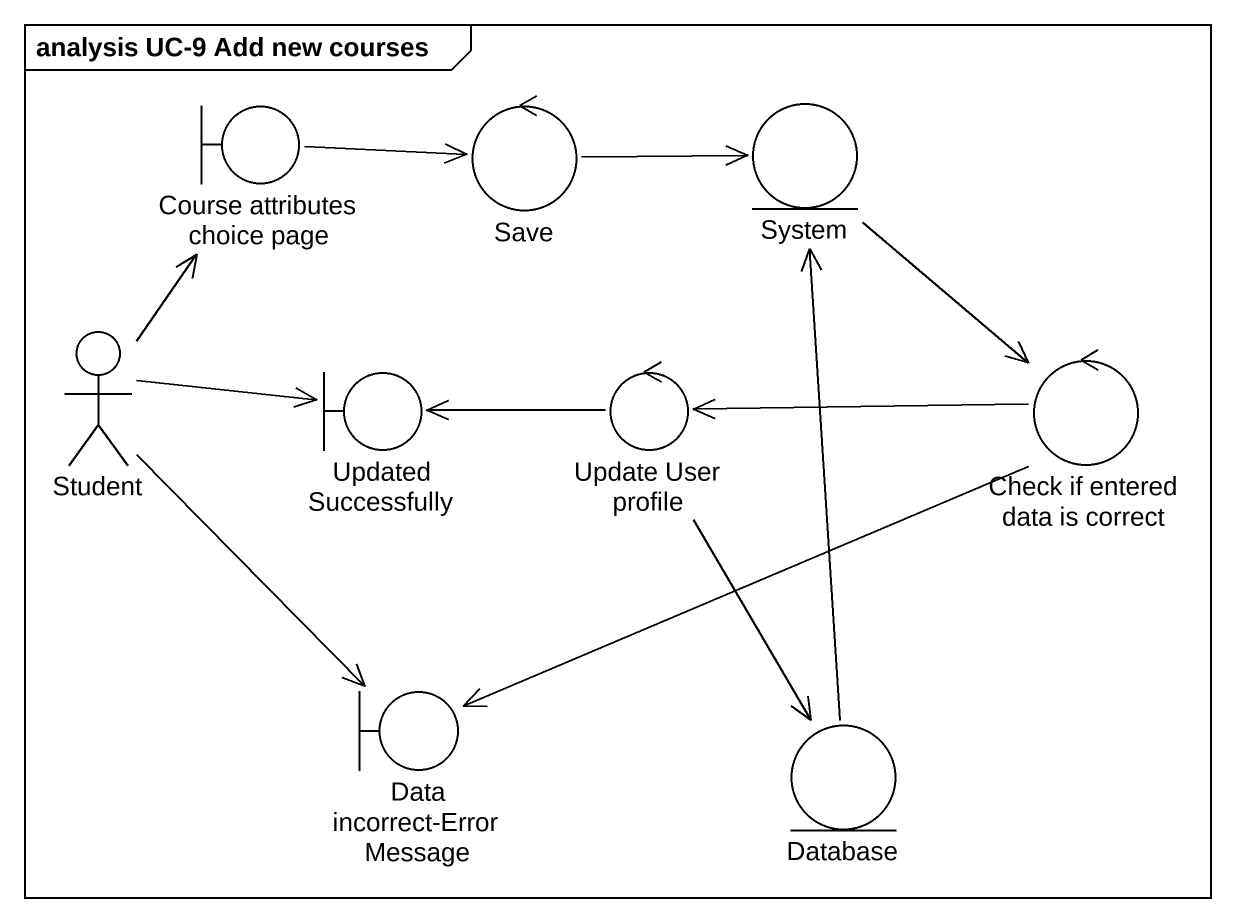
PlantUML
@startuml
mainframe analysis UC-9 Add new courses
boundary "Course attributes choice page" as Course_attributes_choice
control Save
entity System
actor Student
control "Check if entered data is correct" as Check_if_entered_data_is
boundary "Updated Successfully" as Updated_Successfully
control "Update User profile" as Update_User_profile
boundary "Data incorrect-Error Message" as Data_incorrect_Error_Message
entity "Database" as Database_
Course_attributes_choice -right-> Save
Save -right-> System
System --> Check_if_entered_data_is
Student -up-> Course_attributes_choice
Student -right-> Updated_Successfully
Student --> Data_incorrect_Error_Message
Check_if_entered_data_is -left-> Update_User_profile
Check_if_entered_data_is -left-> Data_incorrect_Error_Message
Update_User_profile -left-> Updated_Successfully
Update_User_profile --> Database_
Database_ -up-> System
@enduml
